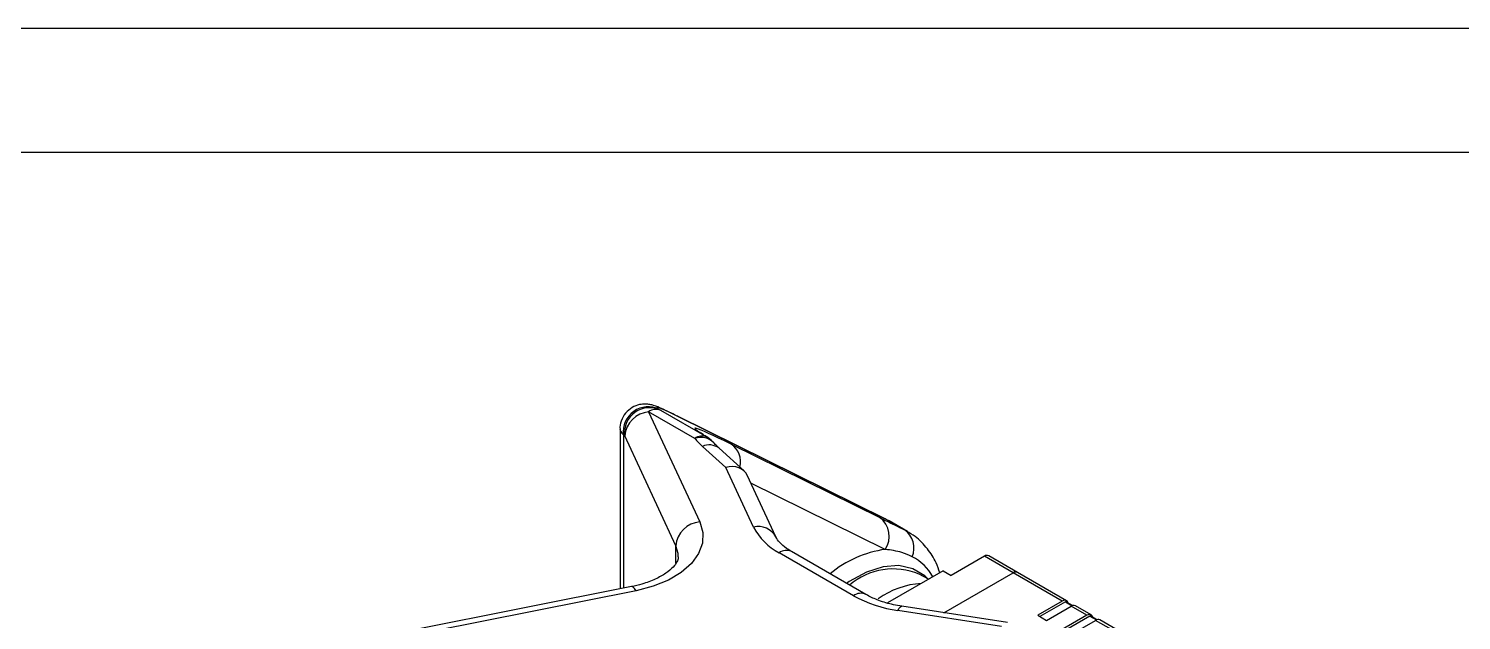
# Model space of a CAD drawing. Header units: millimetres. Extents: x 227 to 1067, y 103 to 697.
# Drawn here: x 868.3 to 984, y 649 to 696.7 of the extents above; entities that cross this region are included whole.
import ezdxf

# ---------------------------------------------------------------- set-up
doc = ezdxf.new("R2010")
doc.units = ezdxf.units.MM
doc.header["$LTSCALE"] = 2
for name, color, linetype in [('1轮廓实线层', 7, 'Continuous'), ('2细线层', 4, 'Continuous'), ('图框层', 7, 'Continuous')]:
    doc.layers.add(name, color=color, linetype=linetype)

# ---------------------------------------------------------------- blocks, each defined once
blk = doc.blocks.new('ZwmFrameMain_A3^_^无分区图框^_^landscape')
at = {"layer": '1轮廓实线层'}
blk.add_line((390, 287), (0, 287), dxfattribs=at)
at = {"layer": '2细线层'}
blk.add_line((395, 292), (-25, 292), dxfattribs=at)

msp = doc.modelspace()

# ---------------------------------------------------------------- linework, layer by layer
at = {"color": 7, "linetype": 'Continuous', "lineweight": 25}
for p, q in [((918.37, 665.809), (922.492, 656.927)), ((922.098, 663.657), (918.37, 665.809)), ((919.224, 666.003), (919.332, 665.928)), ((919.332, 665.928), (923.06, 663.776)), ((937.476, 657.165), (920.701, 665.453)), ((920.777, 665.412), (920.701, 665.453)), ((937.551, 657.125), (920.777, 665.412)), ((916.058, 664.424), (916.058, 651.511)), ((916.438, 663.877), (916.33, 663.951)), ((920.56, 654.995), (916.438, 663.877)), ((924.597, 661.314), (922.713, 663.016)), ((923.157, 663.72), (923.06, 663.776)), ((926.07, 661.046), (924.053, 662.867)), ((925.028, 663.194), (937.021, 657.269)), ((926.833, 656.496), (924.597, 661.314)), ((928.648, 655.705), (926.336, 660.685)), ((937.551, 657.125), (937.476, 657.165)), ((939.016, 656.279), (937.551, 657.125)), ((937.789, 656.997), (937.551, 657.125)), ((939.254, 656.152), (937.789, 656.997)), ((939.016, 656.279), (939.254, 656.152)), ((934.913, 650.957), (928.904, 654.426)), ((935.913, 651.056), (929.904, 654.525)), ((945.47, 654.153), (942.783, 652.602)), ((947.803, 652.806), (945.47, 654.153)), ((948.153, 652.841), (945.82, 654.188)), ((942.147, 652.97), (937.648, 650.373)), ((940.956, 652.282), (940.216, 652.71)), ((942.147, 652.97), (942.783, 652.602)), ((942.211, 649.578), (947.803, 652.806)), ((951.763, 650.52), (947.803, 652.806)), ((952.113, 650.555), (948.153, 652.841)), ((916.978, 651.693), (878.781, 644.105)), ((917.368, 651.365), (879.433, 643.829)), ((947.328, 648.787), (938.805, 650.105)), ((951.763, 650.52), (949.783, 649.377)), ((952.011, 650.459), (949.96, 649.275)), ((950.49, 648.969), (952.47, 650.112)), ((952.583, 650.162), (952.061, 650.464)), ((953.743, 649.377), (952.47, 650.112)), ((954.093, 649.412), (952.82, 650.147)), ((946.845, 648.471), (938.499, 649.762)), ((949.783, 649.377), (950.49, 648.969)), ((953.743, 649.377), (951.763, 648.234)), ((953.991, 649.316), (951.94, 648.132)), ((952.47, 647.826), (954.45, 648.969)), ((954.563, 649.019), (954.041, 649.321)), ((955.723, 648.234), (954.45, 648.969)), ((956.073, 648.269), (954.8, 649.004))]:
    msp.add_line(p, q, dxfattribs=at)
at = {"color": 8, "linetype": 'Continuous', "lineweight": 25}
for p, q in [((916.33, 663.951), (916.33, 651.565)), ((937.473, 654.7), (926.627, 660.059)), ((920.56, 653.565), (920.56, 654.995)), ((952.547, 650.15), (952.011, 650.459)), ((952.011, 650.459), (952.547, 650.15)), ((954.527, 649.007), (953.991, 649.316)), ((953.991, 649.316), (954.527, 649.007))]:
    msp.add_line(p, q, dxfattribs=at)
at = {"color": 7, "linetype": 'Continuous', "lineweight": 25, "flags": 128}
for points in [[(922.492, 656.927), (922.743, 656.074), (922.713, 655.209), (922.405, 654.362), (921.828, 653.563), (921.003, 652.841), (919.96, 652.22), (918.734, 651.722), (917.368, 651.365)], [(940.953, 652.28), (940.671, 652.551), (939.705, 653.136), (938.567, 653.387), (937.3, 653.295), (935.95, 652.861), (934.567, 652.104), (934.351, 651.958)], [(952.245, 650.358), (952.22, 650.432), (952.175, 650.504), (952.113, 650.555), (952.038, 650.583), (951.953, 650.586), (951.86, 650.565), (951.763, 650.52)], [(954.225, 649.215), (954.2, 649.289), (954.155, 649.361), (954.093, 649.412), (954.018, 649.44), (953.932, 649.443), (953.84, 649.422), (953.743, 649.377)]]:
    msp.add_lwpolyline(points, dxfattribs=at)
at = {"color": 8, "linetype": 'Continuous', "lineweight": 25, "flags": 128}
for points in [[(920.765, 654.099), (920.748, 654.355), (920.56, 654.995)], [(917.368, 651.365), (917.241, 651.547), (917.119, 651.658), (917.007, 651.696), (916.978, 651.693)], [(938.499, 649.762), (938.6, 649.948), (938.697, 650.064), (938.786, 650.106), (938.805, 650.105)]]:
    msp.add_lwpolyline(points, dxfattribs=at)
at = {"color": 7, "linetype": 'Continuous', "lineweight": 25}
for centre, radius, start, end in [((918.332, 664.194), 2.017, 63.75222, 186.91196), ((918.44, 664.12), 2.017, 63.75222, 186.91196), ((918.598, 663.649), 2.172, 96.0248, 173.97687), ((918.963, 664.965), 1.032, 69.06381, 125.08644), ((922.691, 662.812), 1.032, 69.06381, 125.08644), ((926.678, 667.431), 5.935, 219.49766, 228.07807), ((922.098, 662.023), 2, 39.33763, 58.05099), ((935.899, 655.747), 1.891, 326.37758, 53.59663), ((922.72, 654.767), 2.172, 96.0248, 173.97687), ((931.182, 658.774), 4.909, 207.65112, 242.35509), ((937.988, 654.806), 1.796, 337.16266, 55.08111), ((945.675, 653.867), 0.352, 65.69288, 125.61758), ((938.134, 647.643), 5.478, 67.65383, 130.31256), ((948.008, 652.52), 0.352, 65.69288, 125.61758), ((940.854, 645.073), 6.895, 93.9159, 125.0226), ((939.944, 660.076), 10.415, 241.11116, 262.02267), ((952.04, 650.419), 0.0501, 65.58875, 125.30473), ((952.058, 650.378), 0.0939, 119.72758, 119.9975), ((952.675, 649.826), 0.352, 65.69288, 125.61758), ((954.02, 649.276), 0.0501, 65.58875, 125.30473), ((954.038, 649.235), 0.0939, 119.72758, 119.99749), ((954.655, 648.683), 0.352, 65.69288, 125.61758)]:
    msp.add_arc(centre, radius, start, end, dxfattribs=at)
at = {"color": 8, "linetype": 'Continuous', "lineweight": 25}
for centre, radius, start, end in [((922.596, 662.305), 1.44, 43.43431, 110.21314), ((923.263, 661.86), 1.279, 51.8749, 115.47445), ((924.072, 661.765), 1.719, 345.85082, 56.18819), ((927.237, 654.947), 1.601, 28.28286, 104.61182), ((938.761, 645.766), 9.026, 98.20357, 129.53051), ((929.49, 653.608), 1.006, 65.69288, 125.61758), ((937.815, 650.552), 4, 28.96611, 62.79339), ((935.493, 650.195), 0.958, 63.90229, 127.26756)]:
    msp.add_arc(centre, radius, start, end, dxfattribs=at)
at = {"color": 7, "linetype": 'Continuous', "lineweight": 25}
for centre, major_axis, ratio, start_param, end_param in [((925.02, 662.963), (5.999, -3.218), 0.0323298, 2.3735342, 3.4207317), ((932.099, 659.112), (9.998, -5.363), 0.0323298, 2.3735342, 3.6008603), ((924.597, 659.681), (1.624, 1.198), 0.7424947, 6.1330863, 7.3529507)]:
    msp.add_ellipse(centre, major_axis=major_axis, ratio=ratio, start_param=start_param, end_param=end_param, dxfattribs=at)
at = {"color": 8, "linetype": 'Continuous', "lineweight": 25}
msp.add_ellipse((924.058, 661.21), major_axis=(7.985, -3.295), ratio=0.1505733, start_param=3.2094182, end_param=3.4654476, dxfattribs=at)
at = {"color": 7, "linetype": 'Continuous', "lineweight": 25}
for points, knots in [([(920.701, 665.453), (920.533, 665.535), (920.038, 665.779), (919.363, 666.09), (918.977, 666.26), (918.528, 666.394), (918.108, 666.449), (917.594, 666.405), (917.01, 666.175), (916.47, 665.718), (916.139, 665.089), (916.024, 664.596), (916.062, 664.362), (916.064, 664.349)], [0, 0, 0, 0, 0.1074184, 0.3151765, 0.52656, 0.5921042, 0.638007, 0.6966351, 0.7652432, 0.8422966, 0.9218857, 0.9955413, 1, 1, 1, 1]), ([(923.157, 663.72), (923.055, 663.784), (922.792, 663.95), (922.556, 664.112), (922.526, 664.135), (922.514, 664.144)], [0, 0, 0, 0, 0.2808768, 0.7263248, 1, 1, 1, 1]), ([(924.053, 662.867), (923.943, 662.972), (923.792, 663.115), (923.676, 663.254), (923.645, 663.291)], [0, 0, 0, 0, 0.7338144, 1, 1, 1, 1]), ([(937.021, 657.269), (937.423, 657.069), (938.093, 656.737), (938.752, 656.41), (939.016, 656.279)], [0, 0, 0, 0, 0.6001755, 1, 1, 1, 1]), ([(941.875, 652.813), (941.785, 653.086), (941.551, 653.796), (940.88, 654.791), (940.065, 655.658), (939.427, 656.026), (939.193, 656.161)], [0, 0, 0, 0, 0.1885004, 0.4899368, 0.8136244, 1, 1, 1, 1]), ([(929.904, 654.525), (929.767, 654.609), (929.37, 654.853), (928.913, 655.271), (928.713, 655.567), (928.654, 655.692), (928.648, 655.705)], [0, 0, 0, 0, 0.20041409, 0.58000839, 0.95735656, 1, 1, 1, 1]), ([(939.643, 654.109), (939.367, 654.232), (938.694, 654.529), (937.926, 654.637), (937.473, 654.7)], [0, 0, 0, 0, 0.41061495, 1, 1, 1, 1]), ([(920.75, 654.102), (920.755, 654.068), (920.769, 653.95), (920.685, 653.719), (920.387, 653.277), (919.803, 652.772), (918.934, 652.284), (917.964, 651.916), (917.267, 651.759), (916.978, 651.693)], [0, 0, 0, 0, 0.0681941, 0.239105, 0.3944064, 0.5602835, 0.7222416, 0.8851656, 1, 1, 1, 1]), ([(938.805, 650.105), (938.581, 650.144), (937.925, 650.259), (936.954, 650.548), (936.258, 650.86), (935.952, 651.034), (935.913, 651.056)], [0, 0, 0, 0, 0.2006526, 0.5885017, 0.9475648, 1, 1, 1, 1])]:
    msp.add_open_spline(points, degree=3, knots=knots, dxfattribs=at)

# ---------------------------------------------------------------- block references
at = {"layer": '图框层', "xscale": 2, "yscale": 2, "zscale": 2}
msp.add_blockref('ZwmFrameMain_A3^_^无分区图框^_^landscape', (277.065, 112.744), dxfattribs=at)

doc.saveas('drawing.dxf')
